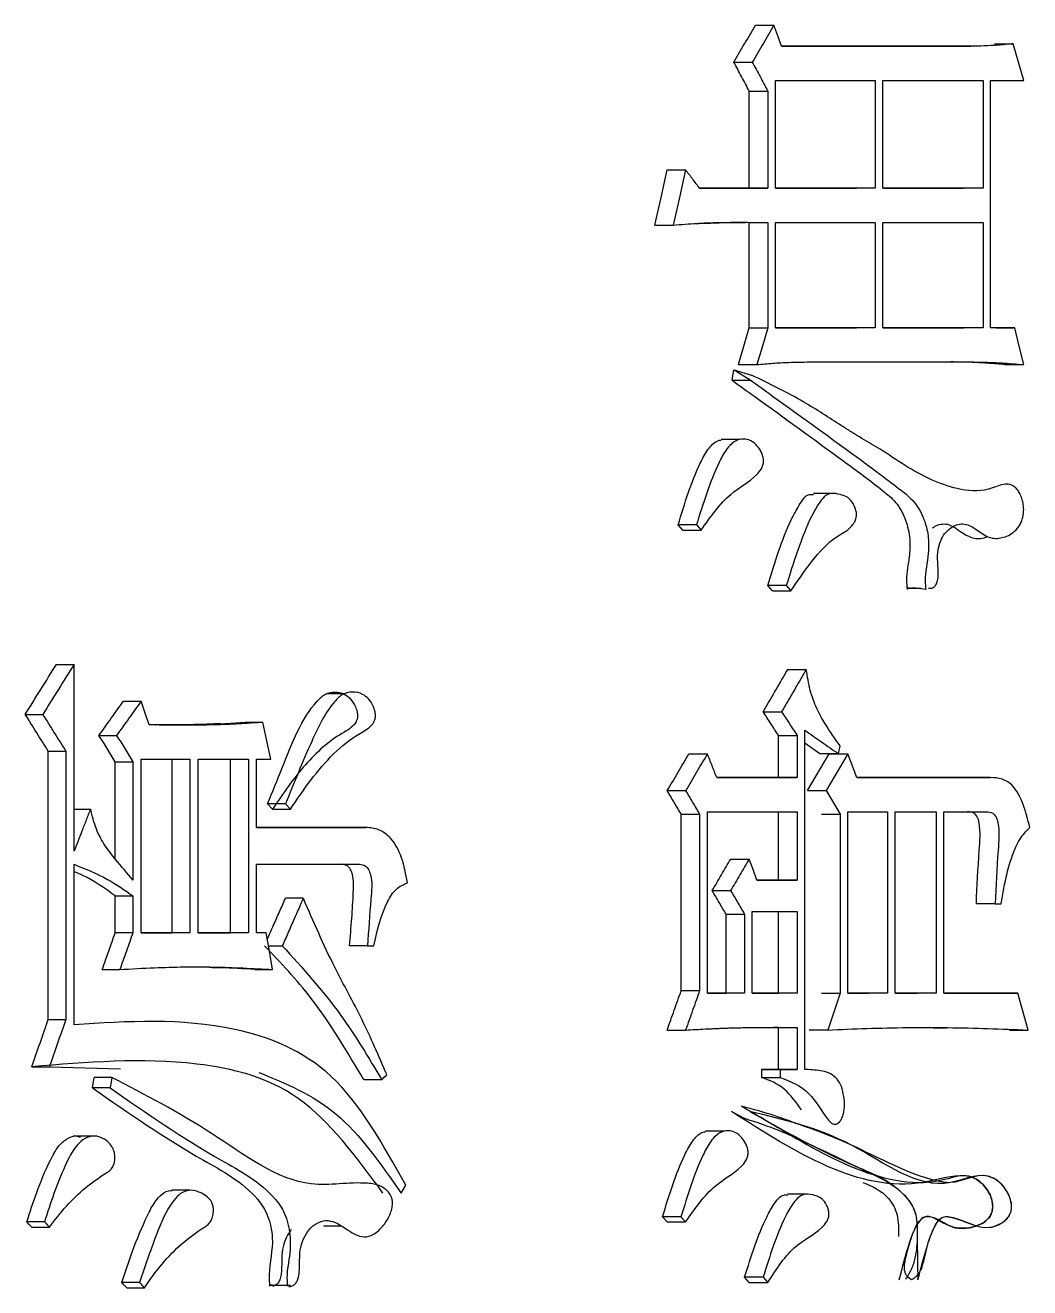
# Model space of a CAD drawing. Header units: millimetres. Extents: x 5659 to 7608, y 3628 to 5007.
# Drawn here: x 6535.06 to 6539.19, y 3833.32 to 3838.51 of the extents above; entities that cross this region are included whole.
import ezdxf

# ---------------------------------------------------------------- set-up
doc = ezdxf.new("R2010")
doc.units = ezdxf.units.MM

msp = doc.modelspace()

# ---------------------------------------------------------------- linework, layer by layer
at = {"color": 7, "linetype": 'Continuous', "lineweight": 25}
for p, q in [((6538.0638, 3838.5106), (6538.1399, 3838.5106)), ((6538.9508, 3838.4241), (6538.1716, 3838.4241)), ((6538.1716, 3838.4241), (6538.8736, 3838.4241)), ((6538.8737, 3838.4241), (6538.9508, 3838.4241)), ((6539.0474, 3838.4349), (6539.1247, 3838.4349)), ((6537.9749, 3838.3592), (6538.051, 3838.3592)), ((6538.1463, 3837.84), (6538.1463, 3838.2835)), ((6538.1463, 3838.2835), (6538.5568, 3838.2835)), ((6538.5568, 3838.2835), (6538.5568, 3837.84)), ((6538.5882, 3837.84), (6538.5882, 3838.2835)), ((6538.5882, 3838.2835), (6539.0005, 3838.2835)), ((6539.0005, 3838.2835), (6539.0005, 3837.84)), ((6539.0316, 3838.2835), (6539.168, 3838.2835)), ((6539.0316, 3837.2667), (6539.0316, 3838.2835)), ((6538.0384, 3838.2402), (6538.1145, 3838.2402)), ((6538.0384, 3837.84), (6538.0384, 3838.2402)), ((6538.1145, 3838.2402), (6538.1145, 3837.84)), ((6537.7009, 3837.9157), (6537.7766, 3837.9157)), ((6538.1145, 3837.84), (6537.8342, 3837.84)), ((6537.8342, 3837.84), (6538.0384, 3837.84)), ((6538.0384, 3837.84), (6538.1145, 3837.84)), ((6538.5568, 3837.84), (6538.1463, 3837.84)), ((6538.1463, 3837.84), (6538.4801, 3837.84)), ((6538.5568, 3837.84), (6538.4801, 3837.84)), ((6539.0005, 3837.84), (6538.5882, 3837.84)), ((6538.5882, 3837.84), (6538.9233, 3837.84)), ((6539.0005, 3837.84), (6538.9234, 3837.84)), ((6537.6497, 3837.6885), (6537.7253, 3837.6885)), ((6538.0384, 3837.6993), (6538.1145, 3837.6993)), ((6538.0384, 3837.2667), (6538.0384, 3837.6993)), ((6538.1145, 3837.6993), (6538.1145, 3837.2667)), ((6538.1463, 3837.6993), (6538.5568, 3837.6994)), ((6538.1463, 3837.2667), (6538.1463, 3837.6993)), ((6538.5568, 3837.6994), (6538.5568, 3837.2667)), ((6538.5882, 3837.2667), (6538.5882, 3837.6994)), ((6538.5882, 3837.6994), (6539.0005, 3837.6994)), ((6539.0005, 3837.6994), (6539.0005, 3837.2667)), ((6538.0384, 3837.2667), (6538.1145, 3837.2667)), ((6538.5568, 3837.2667), (6538.1463, 3837.2667)), ((6538.1463, 3837.2667), (6538.4801, 3837.2667)), ((6538.5568, 3837.2667), (6538.4801, 3837.2667)), ((6539.0005, 3837.2667), (6538.5882, 3837.2667)), ((6538.5882, 3837.2667), (6538.9233, 3837.2667)), ((6539.0005, 3837.2667), (6538.9234, 3837.2667)), ((6539.1309, 3837.2667), (6539.0316, 3837.2667)), ((6539.0536, 3837.2667), (6539.1309, 3837.2667)), ((6537.994, 3837.1152), (6538.07, 3837.1152)), ((6538.2856, 3837.126), (6538.9446, 3837.126)), ((6538.8675, 3837.126), (6538.9446, 3837.126)), ((6539.0907, 3837.1152), (6539.168, 3837.1152)), ((6537.9686, 3837.0503), (6537.9749, 3837.0936)), ((6537.9749, 3837.0936), (6538.0478, 3837.0719)), ((6537.9981, 3836.8069), (6537.9222, 3836.8069)), ((6538.3798, 3836.5851), (6538.3028, 3836.5851)), ((6537.7648, 3836.4337), (6537.7456, 3836.4554)), ((6537.7648, 3836.4337), (6537.8405, 3836.4337)), ((6537.8214, 3836.4554), (6537.8405, 3836.4337)), ((6538.1334, 3836.1849), (6538.1145, 3836.2065)), ((6538.1334, 3836.1849), (6538.2097, 3836.1849)), ((6538.1907, 3836.2065), (6538.2097, 3836.1849)), ((6535.1871, 3835.882), (6535.2595, 3835.882)), ((6535.2595, 3835.114), (6535.2595, 3835.882)), ((6538.1967, 3835.8605), (6538.273, 3835.8605)), ((6536.3733, 3835.7616), (6536.2987, 3835.7616)), ((6535.4629, 3835.7306), (6535.5357, 3835.7306)), ((6535.0588, 3835.6765), (6535.131, 3835.6765)), ((6538.0955, 3835.6873), (6538.1716, 3835.6873)), ((6535.9635, 3835.644), (6536.0369, 3835.644)), ((6538.2667, 3834.2162), (6538.2667, 3835.6116)), ((6535.3622, 3835.5899), (6535.4348, 3835.5899)), ((6538.1587, 3835.59), (6538.235, 3835.59)), ((6538.1587, 3835.4169), (6538.1587, 3835.59)), ((6538.235, 3835.59), (6538.235, 3835.4169)), ((6538.3292, 3835.5143), (6538.2667, 3835.5581)), ((6538.4057, 3835.5143), (6538.412, 3835.5467)), ((6535.1534, 3835.525), (6535.2257, 3835.525)), ((6535.1534, 3834.4217), (6535.1534, 3835.525)), ((6535.2257, 3835.525), (6535.2257, 3834.4217)), ((6535.5357, 3834.7787), (6535.5357, 3835.4926)), ((6535.5357, 3835.4926), (6535.7368, 3835.4926)), ((6535.6638, 3834.7787), (6535.6638, 3835.4926)), ((6535.7368, 3835.4926), (6535.7368, 3834.7787)), ((6535.7702, 3834.7787), (6535.7702, 3835.4926)), ((6535.7702, 3835.4926), (6535.977, 3835.4926)), ((6535.9037, 3834.7787), (6535.9037, 3835.4926)), ((6535.977, 3835.4926), (6535.977, 3834.7787)), ((6536.0103, 3835.4926), (6536.0701, 3835.4926)), ((6536.0103, 3835.2113), (6536.0103, 3835.4926)), ((6537.7903, 3835.5142), (6537.8661, 3835.5142)), ((6538.2787, 3835.3628), (6538.3669, 3835.5143)), ((6538.4057, 3835.5143), (6538.3292, 3835.5143)), ((6538.4435, 3835.5143), (6538.3552, 3835.3628)), ((6538.367, 3835.5143), (6538.4435, 3835.5143)), ((6538.4813, 3835.4169), (6538.4435, 3835.5143)), ((6535.4294, 3835.4818), (6535.5021, 3835.4818)), ((6535.4294, 3835.0818), (6535.4294, 3835.4818)), ((6535.5021, 3835.4818), (6535.5021, 3834.995)), ((6538.235, 3835.4169), (6537.9044, 3835.4169)), ((6537.9044, 3835.4169), (6538.1587, 3835.4169)), ((6538.1587, 3835.4169), (6538.235, 3835.4169)), ((6539.0316, 3835.4169), (6538.4813, 3835.4169)), ((6538.4813, 3835.4169), (6538.9543, 3835.4169)), ((6538.9544, 3835.4169), (6539.0316, 3835.4169)), ((6537.7009, 3835.3628), (6537.7766, 3835.3628)), ((6538.2787, 3835.3628), (6538.3552, 3835.3628)), ((6538.3552, 3835.3628), (6538.412, 3835.2655)), ((6535.2595, 3835.2871), (6535.327, 3835.2871)), ((6536.1299, 3835.3087), (6536.0564, 3835.3087)), ((6536.0762, 3835.2871), (6536.0564, 3835.3087)), ((6536.1299, 3835.3087), (6536.1498, 3835.2871)), ((6537.7584, 3835.2654), (6537.8341, 3835.2654)), ((6537.7584, 3834.5407), (6537.7584, 3835.2654)), ((6537.8341, 3835.2654), (6537.8341, 3834.5407)), ((6537.8661, 3835.2763), (6538.235, 3835.2763)), ((6537.8661, 3834.5299), (6537.8661, 3835.2763)), ((6538.1587, 3834.995), (6538.1587, 3835.2763)), ((6538.235, 3835.2763), (6538.235, 3834.995)), ((6538.3355, 3835.2655), (6538.412, 3835.2655)), ((6538.412, 3835.2655), (6538.412, 3834.5299)), ((6538.4435, 3834.5299), (6538.4435, 3835.2763)), ((6538.4435, 3835.2763), (6538.607, 3835.2763)), ((6538.607, 3835.2763), (6538.607, 3834.5299)), ((6538.6384, 3834.5299), (6538.6384, 3835.2763)), ((6538.6384, 3835.2763), (6538.8074, 3835.2763)), ((6538.8074, 3835.2763), (6538.8074, 3834.5299)), ((6538.8386, 3835.2763), (6539.013, 3835.2763)), ((6538.8386, 3834.5299), (6538.8386, 3835.2763)), ((6538.936, 3835.2763), (6539.0133, 3835.2763)), ((6536.4605, 3835.2114), (6536.0103, 3835.2113)), ((6536.0103, 3835.2113), (6536.3866, 3835.2114)), ((6536.3866, 3835.2114), (6536.4605, 3835.2114)), ((6537.9622, 3835.0816), (6538.0382, 3835.0816)), ((6535.2595, 3834.4001), (6535.2595, 3835.0598)), ((6536.0103, 3835.0599), (6536.4342, 3835.0599)), ((6536.0103, 3834.7787), (6536.0103, 3835.0599)), ((6536.3605, 3835.0599), (6536.4344, 3835.0599)), ((6538.235, 3834.995), (6538.07, 3834.995)), ((6538.07, 3834.995), (6538.1587, 3834.995)), ((6538.1587, 3834.995), (6538.235, 3834.995)), ((6535.4294, 3834.9301), (6535.5021, 3834.9301)), ((6535.4294, 3834.7787), (6535.4294, 3834.9301)), ((6535.5021, 3834.9301), (6535.5021, 3834.7787)), ((6537.8859, 3834.9517), (6537.9618, 3834.9517)), ((6536.2032, 3834.9201), (6536.1296, 3834.9201)), ((6539.0502, 3834.8977), (6538.9731, 3834.8977)), ((6539.0502, 3834.8977), (6539.0751, 3834.8977)), ((6537.9432, 3834.8544), (6538.0191, 3834.8544)), ((6537.9432, 3834.5299), (6537.9432, 3834.8544)), ((6538.0191, 3834.8544), (6538.0191, 3834.5299)), ((6538.051, 3834.5299), (6538.051, 3834.8652)), ((6538.051, 3834.8652), (6538.235, 3834.8652)), ((6538.1587, 3834.5299), (6538.1587, 3834.8652)), ((6538.235, 3834.8652), (6538.235, 3834.5299)), ((6535.5021, 3834.7787), (6535.4294, 3834.7787)), ((6535.7368, 3834.7787), (6535.5357, 3834.7787)), ((6535.5357, 3834.7787), (6535.6638, 3834.7787)), ((6535.7368, 3834.7787), (6535.6638, 3834.7787)), ((6535.977, 3834.7787), (6535.7702, 3834.7787)), ((6535.7702, 3834.7787), (6535.9037, 3834.7787)), ((6535.977, 3834.7787), (6535.9037, 3834.7787)), ((6536.0502, 3834.7787), (6536.0103, 3834.7787)), ((6536.0502, 3834.7787), (6536.0103, 3834.7787)), ((6536.0597, 3834.7247), (6536.1167, 3834.7247)), ((6536.4671, 3834.7246), (6536.3932, 3834.7246)), ((6536.4671, 3834.7246), (6536.4935, 3834.7246)), ((6535.3756, 3834.6272), (6535.4483, 3834.6272)), ((6536.0033, 3834.6272), (6536.0768, 3834.6272)), ((6537.7584, 3834.5407), (6537.8341, 3834.5407)), ((6538.0191, 3834.5299), (6537.8661, 3834.5299)), ((6537.8661, 3834.5299), (6537.9432, 3834.5299)), ((6538.0191, 3834.5299), (6537.9432, 3834.5299)), ((6538.235, 3834.5299), (6538.051, 3834.5299)), ((6538.051, 3834.5299), (6538.1587, 3834.5299)), ((6538.235, 3834.5299), (6538.1587, 3834.5299)), ((6538.3355, 3834.5299), (6538.412, 3834.5299)), ((6538.412, 3834.5299), (6538.3615, 3834.3784)), ((6538.607, 3834.5299), (6538.4435, 3834.5299)), ((6538.4435, 3834.5299), (6538.5302, 3834.5299)), ((6538.607, 3834.5299), (6538.5303, 3834.5299)), ((6538.8074, 3834.5299), (6538.6384, 3834.5299)), ((6538.6384, 3834.5299), (6538.7304, 3834.5299)), ((6538.8074, 3834.5299), (6538.7304, 3834.5299)), ((6539.1433, 3834.5299), (6538.8386, 3834.5299)), ((6538.8386, 3834.5299), (6539.0658, 3834.5299)), ((6539.066, 3834.5299), (6539.1433, 3834.5299)), ((6539.1866, 3834.3784), (6539.1433, 3834.5299)), ((6535.1534, 3834.4217), (6535.2257, 3834.4217)), ((6537.7009, 3834.3784), (6537.7766, 3834.3784)), ((6538.1587, 3834.3893), (6538.1378, 3834.3892)), ((6538.1587, 3834.2162), (6538.1587, 3834.3893)), ((6538.235, 3834.3893), (6538.235, 3834.2162)), ((6538.3615, 3834.3784), (6538.285, 3834.3784)), ((6538.795, 3834.3875), (6538.8505, 3834.3879)), ((6539.1093, 3834.3784), (6539.1866, 3834.3784)), ((6535.0858, 3834.227), (6535.1581, 3834.227)), ((6535.1581, 3834.227), (6535.4514, 3834.219)), ((6538.1653, 3834.2162), (6538.0891, 3834.2162)), ((6538.0891, 3834.2162), (6538.1587, 3834.2162)), ((6538.0891, 3834.2162), (6538.0891, 3834.1837)), ((6538.1587, 3834.2162), (6538.235, 3834.2162)), ((6538.1653, 3834.2162), (6538.1653, 3834.1837)), ((6538.235, 3834.2162), (6538.1653, 3834.2162)), ((6535.3353, 3834.1404), (6535.342, 3834.1837)), ((6535.4146, 3834.1837), (6535.342, 3834.1837)), ((6535.4146, 3834.1837), (6535.4079, 3834.1404)), ((6536.5264, 3834.1729), (6536.4524, 3834.1729)), ((6538.0891, 3834.1837), (6538.1653, 3834.1837)), ((6535.4079, 3834.1404), (6535.3353, 3834.1404)), ((6537.9654, 3834.0431), (6538.0203, 3834.0146)), ((6538.3916, 3833.9909), (6538.3921, 3833.9909)), ((6535.3294, 3833.9411), (6535.256, 3833.9411)), ((6537.9344, 3833.9619), (6537.8585, 3833.9619)), ((6536.6053, 3833.7077), (6536.625, 3833.7402)), ((6535.7368, 3833.7192), (6535.6629, 3833.7192)), ((6538.2721, 3833.703), (6538.1958, 3833.703)), ((6535.1378, 3833.5888), (6535.0655, 3833.5888)), ((6536.2868, 3833.5726), (6536.3587, 3833.5724)), ((6537.7009, 3833.5888), (6537.6817, 3833.6104)), ((6537.7009, 3833.5888), (6537.7766, 3833.5888)), ((6537.7574, 3833.6104), (6537.7766, 3833.5888)), ((6535.0858, 3833.5672), (6535.1581, 3833.5672)), ((6535.5289, 3833.34), (6535.4562, 3833.34)), ((6535.4763, 3833.3184), (6535.549, 3833.3184)), ((6536.0767, 3833.3291), (6536.1502, 3833.3291)), ((6538.0384, 3833.34), (6538.0193, 3833.3616))]:
    msp.add_line(p, q, dxfattribs=at)
at = {"color": 7, "linetype": 'Continuous', "lineweight": 25, "flags": 128}
for points in [[(6538.1716, 3838.4241), (6538.1558, 3838.4674), (6538.1399, 3838.5106)], [(6539.168, 3838.2835), (6539.1464, 3838.3592), (6539.1247, 3838.4349)], [(6537.6497, 3837.6885), (6537.6753, 3837.8021), (6537.7009, 3837.9157)], [(6537.7766, 3837.9157), (6537.751, 3837.8021), (6537.7253, 3837.6885)], [(6537.994, 3837.1152), (6538.0162, 3837.1909), (6538.0384, 3837.2667)], [(6538.1145, 3837.2667), (6538.0923, 3837.1909), (6538.07, 3837.1152)], [(6539.168, 3837.1152), (6539.1495, 3837.1909), (6539.1309, 3837.2667)], [(6537.9686, 3837.0503), (6538.0028, 3837.0503), (6538.0237, 3837.0503), (6538.0446, 3837.0503)], [(6537.8214, 3836.4554), (6537.7933, 3836.4554), (6537.7695, 3836.4554), (6537.7456, 3836.4554)], [(6538.1907, 3836.2065), (6538.1629, 3836.2065), (6538.1387, 3836.2065), (6538.1145, 3836.2065)], [(6535.5692, 3835.6332), (6535.5525, 3835.6819), (6535.5357, 3835.7306)], [(6536.0701, 3835.4926), (6536.0535, 3835.5683), (6536.0369, 3835.644)], [(6536.0762, 3835.2871), (6536.1031, 3835.2871), (6536.1264, 3835.2871), (6536.1498, 3835.2871)], [(6538.07, 3834.995), (6538.0541, 3835.0383), (6538.0382, 3835.0816)], [(6536.0768, 3834.6272), (6536.0635, 3834.7029), (6536.0502, 3834.7787)], [(6536.5264, 3834.1729), (6536.5364, 3834.1838), (6536.5463, 3834.1947)], [(6535.0858, 3833.5671), (6535.0806, 3833.5726), (6535.0755, 3833.5781), (6535.0655, 3833.5888)], [(6535.1378, 3833.5888), (6535.1429, 3833.5833), (6535.1505, 3833.5752), (6535.1581, 3833.5671)], [(6537.7574, 3833.6104), (6537.7293, 3833.6104), (6537.7055, 3833.6104), (6537.6817, 3833.6104)], [(6535.4763, 3833.3184), (6535.4712, 3833.3239), (6535.4661, 3833.3294), (6535.4562, 3833.34)], [(6535.5289, 3833.34), (6535.534, 3833.3345), (6535.5416, 3833.3264), (6535.5491, 3833.3184)], [(6538.0954, 3833.3616), (6538.0672, 3833.3616), (6538.0433, 3833.3616), (6538.0193, 3833.3616)], [(6538.0384, 3833.34), (6538.0666, 3833.34), (6538.0906, 3833.34), (6538.1145, 3833.34)], [(6538.0954, 3833.3616), (6538.105, 3833.3508), (6538.1145, 3833.34)]]:
    msp.add_lwpolyline(points, dxfattribs=at)
at = {"color": 7, "linetype": 'Continuous', "lineweight": 25}
for points, knots in [([(6537.9749, 3838.3592), (6537.9898, 3838.3844), (6538.0194, 3838.4349), (6538.049, 3838.4854), (6538.0638, 3838.5106)], [0, 0, 0, 0, 0.4999986, 1, 1, 1, 1]), ([(6538.1399, 3838.5106), (6538.1251, 3838.4854), (6538.0955, 3838.4349), (6538.0658, 3838.3844), (6538.051, 3838.3592)], [0, 0, 0, 0, 0.499999, 1, 1, 1, 1]), ([(6539.1247, 3838.4349), (6539.1034, 3838.4326), (6539.0638, 3838.4283), (6539.0058, 3838.4253), (6538.9691, 3838.4245), (6538.9508, 3838.4241)], [0, 0, 0, 0, 0.368696, 0.68428, 1, 1, 1, 1]), ([(6538.0384, 3838.2402), (6538.0278, 3838.26), (6538.0067, 3838.2997), (6537.9855, 3838.3394), (6537.9749, 3838.3592)], [0, 0, 0, 0, 0.5, 1, 1, 1, 1]), ([(6538.051, 3838.3592), (6538.0616, 3838.3394), (6538.0828, 3838.2997), (6538.1039, 3838.26), (6538.1145, 3838.2402)], [0, 0, 0, 0, 0.5, 1, 1, 1, 1]), ([(6537.8342, 3837.84), (6537.8246, 3837.8526), (6537.8054, 3837.8778), (6537.7862, 3837.9031), (6537.7766, 3837.9157)], [0, 0, 0, 0, 0.5000004, 1, 1, 1, 1]), ([(6537.7253, 3837.6885), (6537.7579, 3837.6913), (6537.7945, 3837.6944), (6537.8331, 3837.6965), (6537.8433, 3837.697), (6537.8534, 3837.6974), (6537.8656, 3837.6979), (6537.8778, 3837.6984), (6537.89, 3837.6988), (6537.9022, 3837.6991), (6537.9143, 3837.6994), (6537.9265, 3837.6996), (6537.9387, 3837.6998), (6537.9508, 3837.7), (6537.963, 3837.7001), (6537.9752, 3837.7002), (6537.9873, 3837.7002), (6537.9995, 3837.7002), (6538.0116, 3837.7002), (6538.0238, 3837.7002), (6538.0339, 3837.7001), (6538.042, 3837.7), (6538.048, 3837.7), (6538.0541, 3837.7), (6538.0602, 3837.6999), (6538.0662, 3837.6998), (6538.0723, 3837.6998), (6538.0784, 3837.6997), (6538.0844, 3837.6997), (6538.0905, 3837.6996), (6538.0966, 3837.6995), (6538.1046, 3837.6995), (6538.1106, 3837.6994), (6538.1145, 3837.6993)], [0, 0, 0, 0, 0.250151, 0.281419, 0.297053, 0.328322, 0.35959, 0.390858, 0.422126, 0.453395, 0.484663, 0.515931, 0.5472, 0.578468, 0.609736, 0.641004, 0.672273, 0.703541, 0.734809, 0.766077, 0.797346, 0.81298, 0.828614, 0.844248, 0.859882, 0.875516, 0.891151, 0.906785, 0.922419, 0.938053, 0.953687, 0.969321, 1, 1, 1, 1]), ([(6537.8113, 3837.6952), (6537.8123, 3837.6952), (6537.822, 3837.6948), (6537.9161, 3837.6992), (6537.979, 3837.6994), (6538.0136, 3837.6995), (6538.0237, 3837.6994), (6538.0235, 3837.6995), (6538.0234, 3837.6995)], [0, 0, 0, 0, 0.055768, 0.55582, 0.7982, 0.940395, 0.975861, 1, 1, 1, 1]), ([(6538.07, 3837.1152), (6538.0919, 3837.1171), (6538.1356, 3837.121), (6538.2075, 3837.1248), (6538.2575, 3837.1256), (6538.2856, 3837.126)], [0, 0, 0, 0, 0.303893, 0.607799, 1, 1, 1, 1]), ([(6539.0906, 3837.1152), (6539.0685, 3837.1169), (6539.0243, 3837.1203), (6538.9499, 3837.1248), (6538.8975, 3837.1256), (6538.8674, 3837.126)], [0, 0, 0, 0, 0.29793, 0.595868, 1, 1, 1, 1]), ([(6538.9446, 3837.126), (6538.9668, 3837.1257), (6539.0112, 3837.1251), (6539.0858, 3837.1216), (6539.138, 3837.1176), (6539.168, 3837.1152)], [0, 0, 0, 0, 0.297543, 0.595099, 1, 1, 1, 1]), ([(6537.9686, 3837.0503), (6537.9993, 3837.0282), (6538.1532, 3836.9176), (6538.3605, 3836.7671), (6538.5536, 3836.625), (6538.6431, 3836.5525), (6538.6836, 3836.4823), (6538.7016, 3836.4005), (6538.6984, 3836.3159), (6538.6825, 3836.249), (6538.6867, 3836.2038), (6538.6879, 3836.1903)], [0, 0, 0, 0, 0.101474, 0.507349, 0.687605, 0.74902, 0.811274, 0.865807, 0.912165, 0.973682, 1, 1, 1, 1]), ([(6538.0505, 3837.046), (6538.0358, 3837.0552), (6538.0139, 3837.0689), (6537.9899, 3837.084), (6537.9793, 3837.0907), (6537.9761, 3837.0928), (6537.9749, 3837.0936)], [0, 0, 0, 0, 0.582257, 0.869629, 0.954439, 1, 1, 1, 1]), ([(6538.042, 3837.0521), (6538.0728, 3837.03), (6538.2267, 3836.9196), (6538.4346, 3836.7698), (6538.6279, 3836.6262), (6538.7182, 3836.5545), (6538.7576, 3836.4881), (6538.7767, 3836.4121), (6538.7781, 3836.3238), (6538.7584, 3836.2519), (6538.7637, 3836.2017), (6538.7649, 3836.1902)], [0, 0, 0, 0, 0.101091, 0.505417, 0.686144, 0.747623, 0.809949, 0.856214, 0.902538, 0.977672, 1, 1, 1, 1]), ([(6538.7762, 3836.1958), (6538.7805, 3836.1952), (6538.7894, 3836.194), (6538.7998, 3836.2007), (6538.8068, 3836.2088), (6538.8123, 3836.2199), (6538.817, 3836.2439), (6538.8156, 3836.2744), (6538.8141, 3836.302), (6538.8129, 3836.3298), (6538.8161, 3836.3626), (6538.8287, 3836.3992), (6538.848, 3836.4282), (6538.8717, 3836.4476), (6538.8977, 3836.4587), (6538.9333, 3836.4618), (6538.9755, 3836.4371), (6539.0236, 3836.3988), (6539.0791, 3836.3993), (6539.1237, 3836.4201), (6539.1503, 3836.4503), (6539.161, 3836.4739), (6539.1659, 3836.4931), (6539.1681, 3836.5137), (6539.1673, 3836.535), (6539.1631, 3836.5561), (6539.1563, 3836.5757), (6539.1475, 3836.5932), (6539.1369, 3836.6069), (6539.1247, 3836.6167), (6539.0981, 3836.6282), (6539.063, 3836.6169), (6538.9927, 3836.5899), (6538.8615, 3836.6023), (6538.7134, 3836.6745), (6538.587, 3836.7622), (6538.52, 3836.8008), (6538.4862, 3836.8211), (6538.4762, 3836.8271), (6538.4729, 3836.8291), (6538.4704, 3836.8306), (6538.4656, 3836.8337), (6538.4477, 3836.8449), (6538.3796, 3836.8875), (6538.246, 3836.9762), (6538.1202, 3837.037), (6538.0478, 3837.0719)], [0, 0, 0, 0, 0.00737, 0.015009, 0.018555, 0.022128, 0.030111, 0.045178, 0.055064, 0.060343, 0.075509, 0.090437, 0.104896, 0.120548, 0.135595, 0.150698, 0.180779, 0.211233, 0.242231, 0.273349, 0.290015, 0.297441, 0.304692, 0.312416, 0.319982, 0.327794, 0.336224, 0.34425, 0.351944, 0.359644, 0.367692, 0.398957, 0.418859, 0.492604, 0.619034, 0.682459, 0.727701, 0.740175, 0.743874, 0.745883, 0.74615, 0.748384, 0.7547, 0.77878, 0.872725, 1, 1, 1, 1]), ([(6537.7456, 3836.4554), (6537.7726, 3836.5438), (6537.8064, 3836.6549), (6537.8663, 3836.7666), (6537.8979, 3836.8011), (6537.9185, 3836.8045), (6537.9236, 3836.8053)], [0, 0, 0, 0, 0.631825, 0.793272, 0.948374, 1, 1, 1, 1]), ([(6537.8405, 3836.4337), (6537.8788, 3836.4888), (6537.9466, 3836.5863), (6538.0435, 3836.6328), (6538.086, 3836.6806), (6538.0951, 3836.701), (6538.0983, 3836.719), (6538.0952, 3836.7382), (6538.0863, 3836.7596), (6538.0701, 3836.7839), (6538.0452, 3836.8048), (6538.0145, 3836.8109), (6537.9786, 3836.8034), (6537.9421, 3836.7675), (6537.8823, 3836.6539), (6537.8484, 3836.5434), (6537.8214, 3836.4554)], [0, 0, 0, 0, 0.207529, 0.367373, 0.400836, 0.41667, 0.431354, 0.448141, 0.466694, 0.497248, 0.538464, 0.578549, 0.619959, 0.682144, 0.746848, 1, 1, 1, 1]), ([(6538.1145, 3836.2065), (6538.1433, 3836.3013), (6538.1795, 3836.42), (6538.2422, 3836.5358), (6538.2733, 3836.5836), (6538.2961, 3836.5814), (6538.3022, 3836.5808)], [0, 0, 0, 0, 0.628291, 0.787843, 0.943892, 1, 1, 1, 1]), ([(6538.2097, 3836.1849), (6538.2374, 3836.2253), (6538.2956, 3836.3101), (6538.3787, 3836.4019), (6538.4455, 3836.4324), (6538.4694, 3836.4625), (6538.4771, 3836.4784), (6538.4801, 3836.4927), (6538.4795, 3836.5083), (6538.4741, 3836.5284), (6538.4621, 3836.5505), (6538.4411, 3836.5727), (6538.4111, 3836.5811), (6538.3808, 3836.5882), (6538.3507, 3836.5775), (6538.3091, 3836.5266), (6538.2524, 3836.4019), (6538.2141, 3836.2806), (6538.1907, 3836.2065)], [0, 0, 0, 0, 0.145124, 0.304252, 0.383323, 0.40611, 0.420719, 0.431527, 0.442364, 0.458238, 0.484495, 0.512276, 0.553409, 0.599258, 0.628708, 0.668116, 0.797317, 1, 1, 1, 1]), ([(6538.7925, 3836.4431), (6538.7968, 3836.4463), (6538.8097, 3836.4556), (6538.833, 3836.4608), (6538.8702, 3836.4575), (6538.9113, 3836.4232), (6538.9635, 3836.3958), (6539.0016, 3836.3993), (6539.0187, 3836.4089), (6539.0188, 3836.4089)], [0, 0, 0, 0, 0.0611875, 0.1807988, 0.2971969, 0.5319522, 0.7661169, 0.9995646, 1, 1, 1, 1]), ([(6538.6992, 3836.1957), (6538.6967, 3836.1957), (6538.6929, 3836.1957), (6538.689, 3836.1957), (6538.6878, 3836.1957), (6538.6877, 3836.1957), (6538.6877, 3836.1957), (6538.6908, 3836.1957), (6538.7082, 3836.1957), (6538.7248, 3836.1957), (6538.7395, 3836.1957), (6538.7461, 3836.1957)], [0, 0, 0, 0, 0.13378, 0.2044, 0.212318, 0.214881, 0.216602, 0.217222, 0.490673, 0.769444, 1, 1, 1, 1]), ([(6538.7649, 3836.1902), (6538.7517, 3836.1922), (6538.7287, 3836.1958), (6538.7037, 3836.196), (6538.6913, 3836.194), (6538.6884, 3836.1922), (6538.6879, 3836.1912), (6538.6879, 3836.1907), (6538.6879, 3836.1904), (6538.6879, 3836.1903)], [0, 0, 0, 0, 0.493604, 0.861876, 0.955662, 0.982084, 0.991539, 0.995796, 1, 1, 1, 1]), ([(6535.0588, 3835.6765), (6535.0802, 3835.7107), (6535.123, 3835.7792), (6535.1657, 3835.8478), (6535.1871, 3835.882)], [0, 0, 0, 0, 0.499999, 1, 1, 1, 1]), ([(6535.2595, 3835.882), (6535.2381, 3835.8478), (6535.1953, 3835.7792), (6535.1525, 3835.7107), (6535.131, 3835.6765)], [0, 0, 0, 0, 0.5, 1, 1, 1, 1]), ([(6538.0955, 3835.6873), (6538.1101, 3835.7123), (6538.1343, 3835.7536), (6538.168, 3835.8113), (6538.1871, 3835.8441), (6538.1967, 3835.8604)], [0, 0, 0, 0, 0.432843, 0.716421, 1, 1, 1, 1]), ([(6538.273, 3835.8604), (6538.2584, 3835.8355), (6538.2342, 3835.7941), (6538.2004, 3835.7364), (6538.1812, 3835.7037), (6538.1716, 3835.6873)], [0, 0, 0, 0, 0.43259, 0.716295, 1, 1, 1, 1]), ([(6538.412, 3835.5467), (6538.3914, 3835.5758), (6538.3574, 3835.624), (6538.3148, 3835.6998), (6538.2869, 3835.7756), (6538.2777, 3835.832), (6538.273, 3835.8604)], [0, 0, 0, 0, 0.333781, 0.552151, 0.77417, 1, 1, 1, 1]), ([(6536.0564, 3835.3087), (6536.0763, 3835.3578), (6536.1365, 3835.5055), (6536.2035, 3835.68), (6536.2936, 3835.7636), (6536.3333, 3835.771), (6536.3691, 3835.7634), (6536.3988, 3835.7416), (6536.4161, 3835.7139), (6536.4245, 3835.6886), (6536.4265, 3835.6711), (6536.4249, 3835.6566), (6536.4192, 3835.6426), (6536.3995, 3835.6182), (6536.323, 3835.5791), (6536.2049, 3835.4744), (6536.1199, 3835.3507), (6536.0762, 3835.2871)], [0, 0, 0, 0, 0.117084, 0.352421, 0.392033, 0.4319, 0.470231, 0.500102, 0.530093, 0.545391, 0.556909, 0.565721, 0.574545, 0.589616, 0.642212, 0.816089, 1, 1, 1, 1]), ([(6536.1498, 3835.2871), (6536.1775, 3835.3274), (6536.2614, 3835.4492), (6536.3741, 3835.5688), (6536.4715, 3835.6165), (6536.4919, 3835.6408), (6536.4983, 3835.6539), (6536.5006, 3835.6696), (6536.4985, 3835.6894), (6536.4896, 3835.715), (6536.4723, 3835.7416), (6536.4434, 3835.7634), (6536.4065, 3835.7714), (6536.3656, 3835.7626), (6536.3012, 3835.7011), (6536.2248, 3835.5421), (6536.1649, 3835.3947), (6536.1299, 3835.3087)], [0, 0, 0, 0, 0.117023, 0.353532, 0.409689, 0.421913, 0.431957, 0.442101, 0.453679, 0.472075, 0.49977, 0.527462, 0.568321, 0.610802, 0.649012, 0.795156, 1, 1, 1, 1]), ([(6535.3622, 3835.5899), (6535.379, 3835.6134), (6535.4126, 3835.6603), (6535.4461, 3835.7071), (6535.4629, 3835.7306)], [0, 0, 0, 0, 0.499999, 1, 1, 1, 1]), ([(6535.5357, 3835.7306), (6535.5189, 3835.7071), (6535.4853, 3835.6603), (6535.4516, 3835.6134), (6535.4348, 3835.5899)], [0, 0, 0, 0, 0.499999, 1, 1, 1, 1]), ([(6535.1534, 3835.525), (6535.1376, 3835.5503), (6535.1061, 3835.6008), (6535.0746, 3835.6512), (6535.0588, 3835.6765)], [0, 0, 0, 0, 0.5, 1, 1, 1, 1]), ([(6535.131, 3835.6765), (6535.1468, 3835.6512), (6535.1784, 3835.6008), (6535.21, 3835.5503), (6535.2257, 3835.525)], [0, 0, 0, 0, 0.499999, 1, 1, 1, 1]), ([(6538.1587, 3835.59), (6538.1482, 3835.6062), (6538.1271, 3835.6387), (6538.106, 3835.6711), (6538.0955, 3835.6873)], [0, 0, 0, 0, 0.5, 1, 1, 1, 1]), ([(6538.1716, 3835.6873), (6538.1822, 3835.6711), (6538.2033, 3835.6387), (6538.2245, 3835.6062), (6538.235, 3835.59)], [0, 0, 0, 0, 0.499999, 1, 1, 1, 1]), ([(6536.0369, 3835.644), (6536.0156, 3835.6425), (6535.9836, 3835.6401), (6535.9409, 3835.6374), (6535.9088, 3835.6358), (6535.8848, 3835.6348), (6535.866, 3835.6342), (6535.8526, 3835.6338), (6535.8366, 3835.6334), (6535.8205, 3835.633), (6535.8071, 3835.6328), (6535.7937, 3835.6326), (6535.7803, 3835.6324), (6535.7642, 3835.6322), (6535.7481, 3835.6322), (6535.732, 3835.6321), (6535.7186, 3835.6321), (6535.7052, 3835.6321), (6535.6918, 3835.6322), (6535.6756, 3835.6322), (6535.6622, 3835.6323), (6535.6514, 3835.6324), (6535.6434, 3835.6325), (6535.6367, 3835.6325), (6535.6299, 3835.6326), (6535.6232, 3835.6326), (6535.6151, 3835.6327), (6535.6071, 3835.6328), (6535.6003, 3835.6329), (6535.5936, 3835.633), (6535.5882, 3835.633), (6535.5828, 3835.6331), (6535.5788, 3835.6331), (6535.5743, 3835.6332), (6535.5711, 3835.6332), (6535.5692, 3835.6332)], [0, 0, 0, 0, 0.137495, 0.206243, 0.274991, 0.343739, 0.360926, 0.3953, 0.429674, 0.464048, 0.498422, 0.515609, 0.549982, 0.584356, 0.61873, 0.653104, 0.687478, 0.704665, 0.739038, 0.773412, 0.807786, 0.824973, 0.84216, 0.859347, 0.86794, 0.885127, 0.902314, 0.919501, 0.936688, 0.945281, 0.962468, 0.971061, 0.979655, 0.988248, 1, 1, 1, 1]), ([(6535.8627, 3835.6374), (6535.8629, 3835.6376), (6535.8635, 3835.638), (6535.8238, 3835.6364), (6535.7355, 3835.6336), (6535.6585, 3835.6331), (6535.6162, 3835.6331), (6535.598, 3835.6331), (6535.5931, 3835.6331), (6535.5939, 3835.633), (6535.5943, 3835.633)], [0, 0, 0, 0, 0.052384, 0.110274, 0.515479, 0.735215, 0.874993, 0.913924, 0.954066, 1, 1, 1, 1]), ([(6535.8626, 3835.6374), (6535.8702, 3835.6378), (6535.8907, 3835.639), (6535.9243, 3835.6412), (6535.9504, 3835.6431), (6535.9635, 3835.644)], [0, 0, 0, 0, 0.222979, 0.611486, 1, 1, 1, 1]), ([(6538.2667, 3835.6116), (6538.2899, 3835.5954), (6538.3362, 3835.5629), (6538.3825, 3835.5305), (6538.4057, 3835.5143)], [0, 0, 0, 0, 0.5, 1, 1, 1, 1]), ([(6535.4294, 3835.4818), (6535.4182, 3835.4998), (6535.3958, 3835.5359), (6535.3734, 3835.5719), (6535.3622, 3835.5899)], [0, 0, 0, 0, 0.5, 1, 1, 1, 1]), ([(6535.4348, 3835.5899), (6535.446, 3835.5719), (6535.4685, 3835.5359), (6535.4909, 3835.4998), (6535.5021, 3835.4818)], [0, 0, 0, 0, 0.499999, 1, 1, 1, 1]), ([(6537.7009, 3835.3628), (6537.7158, 3835.388), (6537.7456, 3835.4385), (6537.7754, 3835.489), (6537.7903, 3835.5142)], [0, 0, 0, 0, 0.499999, 1, 1, 1, 1]), ([(6537.8661, 3835.5142), (6537.8512, 3835.489), (6537.8214, 3835.4385), (6537.7915, 3835.388), (6537.7766, 3835.3628)], [0, 0, 0, 0, 0.4999988, 1, 1, 1, 1]), ([(6537.9044, 3835.4169), (6537.898, 3835.4331), (6537.8853, 3835.4656), (6537.8725, 3835.498), (6537.8661, 3835.5142)], [0, 0, 0, 0, 0.499999, 1, 1, 1, 1]), ([(6539.1928, 3835.2114), (6539.1847, 3835.2434), (6539.1687, 3835.3064), (6539.1307, 3835.3827), (6539.0795, 3835.414), (6539.0475, 3835.4159), (6539.0316, 3835.4169)], [0, 0, 0, 0, 0.291832, 0.574338, 0.788145, 1, 1, 1, 1]), ([(6537.7584, 3835.2654), (6537.7488, 3835.2817), (6537.7297, 3835.3141), (6537.7105, 3835.3466), (6537.7009, 3835.3628)], [0, 0, 0, 0, 0.5, 1, 1, 1, 1]), ([(6537.7766, 3835.3628), (6537.7862, 3835.3466), (6537.8054, 3835.3141), (6537.8246, 3835.2817), (6537.8341, 3835.2654)], [0, 0, 0, 0, 0.499998, 1, 1, 1, 1]), ([(6535.327, 3835.2871), (6535.3213, 3835.2724), (6535.3099, 3835.2431), (6535.2874, 3835.1854), (6535.2706, 3835.1424), (6535.2595, 3835.114)], [0, 0, 0, 0, 0.253937, 0.507874, 1, 1, 1, 1]), ([(6535.5021, 3834.995), (6535.4786, 3835.0227), (6535.4398, 3835.0684), (6535.3864, 3835.1341), (6535.3486, 3835.2037), (6535.3343, 3835.2591), (6535.327, 3835.2871)], [0, 0, 0, 0, 0.3349013, 0.5525999, 0.7736255, 1, 1, 1, 1]), ([(6538.9729, 3834.8977), (6538.9762, 3834.9702), (6538.9812, 3835.0802), (6538.9921, 3835.2032), (6538.9781, 3835.2564), (6538.96, 3835.275), (6538.9451, 3835.2758), (6538.9357, 3835.2763)], [0, 0, 0, 0, 0.510737, 0.775157, 0.838657, 0.898816, 1, 1, 1, 1]), ([(6539.013, 3835.2763), (6539.0224, 3835.2758), (6539.0373, 3835.275), (6539.0554, 3835.2564), (6539.0695, 3835.2032), (6539.0586, 3835.0802), (6539.0535, 3834.9702), (6539.0502, 3834.8977)], [0, 0, 0, 0, 0.1012919, 0.1614916, 0.2249951, 0.4893613, 1, 1, 1, 1]), ([(6536.6316, 3834.9842), (6536.6251, 3835.0195), (6536.6124, 3835.089), (6536.5689, 3835.1677), (6536.5141, 3835.2069), (6536.4783, 3835.2099), (6536.4605, 3835.2114)], [0, 0, 0, 0, 0.292672, 0.574648, 0.788772, 1, 1, 1, 1]), ([(6539.0751, 3834.8977), (6539.0822, 3834.9398), (6539.0938, 3835.0088), (6539.1206, 3835.0979), (6539.1501, 3835.1667), (6539.1787, 3835.1966), (6539.1928, 3835.2114)], [0, 0, 0, 0, 0.347314, 0.569762, 0.788105, 1, 1, 1, 1]), ([(6537.8859, 3834.9517), (6537.8986, 3834.9734), (6537.9241, 3835.0167), (6537.9495, 3835.0599), (6537.9622, 3835.0816)], [0, 0, 0, 0, 0.499999, 1, 1, 1, 1]), ([(6538.0382, 3835.0816), (6538.0255, 3835.0599), (6538, 3835.0167), (6537.9746, 3834.9734), (6537.9618, 3834.9517)], [0, 0, 0, 0, 0.499999, 1, 1, 1, 1]), ([(6535.2595, 3835.0598), (6535.3061, 3835.0413), (6535.3897, 3835.0081), (6535.4676, 3834.954), (6535.5021, 3834.9301)], [0, 0, 0, 0, 0.557901, 1, 1, 1, 1]), ([(6535.4294, 3834.9301), (6535.3858, 3834.9614), (6535.3309, 3835.0009), (6535.2718, 3835.0245), (6535.2595, 3835.0294)], [0, 0, 0, 0, 0.792726, 1, 1, 1, 1]), ([(6536.3932, 3834.7246), (6536.3965, 3834.7624), (6536.4031, 3834.8355), (6536.4081, 3834.9211), (6536.4106, 3834.981), (6536.4077, 3835.0135), (6536.3991, 3835.0367), (6536.3892, 3835.0508), (6536.3759, 3835.0585), (6536.366, 3835.0594), (6536.3602, 3835.0599)], [0, 0, 0, 0, 0.301012, 0.582195, 0.678316, 0.775434, 0.835729, 0.884225, 0.932949, 1, 1, 1, 1]), ([(6536.4342, 3835.0599), (6536.443, 3835.0591), (6536.4572, 3835.0577), (6536.4726, 3835.0385), (6536.4884, 3834.9942), (6536.4783, 3834.8834), (6536.4716, 3834.7877), (6536.4671, 3834.7246)], [0, 0, 0, 0, 0.100834, 0.16221, 0.226726, 0.489604, 1, 1, 1, 1]), ([(6536.4935, 3834.7246), (6536.5078, 3834.7882), (6536.5277, 3834.876), (6536.5834, 3834.9627), (6536.6157, 3834.9771), (6536.6316, 3834.9842)], [0, 0, 0, 0, 0.572425, 0.789887, 1, 1, 1, 1]), ([(6537.9432, 3834.8544), (6537.9336, 3834.8706), (6537.9145, 3834.9031), (6537.8954, 3834.9355), (6537.8859, 3834.9517)], [0, 0, 0, 0, 0.5, 1, 1, 1, 1]), ([(6537.9618, 3834.9517), (6537.9714, 3834.9355), (6537.9905, 3834.9031), (6538.0096, 3834.8706), (6538.0191, 3834.8544)], [0, 0, 0, 0, 0.499998, 1, 1, 1, 1]), ([(6536.055, 3834.7514), (6536.0635, 3834.7707), (6536.0802, 3834.8084), (6536.105, 3834.8645), (6536.1213, 3834.9013), (6536.1294, 3834.9197)], [0, 0, 0, 0, 0.344069, 0.672034, 1, 1, 1, 1]), ([(6536.203, 3834.9197), (6536.1905, 3834.8915), (6536.1699, 3834.8449), (6536.1412, 3834.78), (6536.1248, 3834.7431), (6536.1167, 3834.7247)], [0, 0, 0, 0, 0.433599, 0.716799, 1, 1, 1, 1]), ([(6536.5464, 3834.1948), (6536.5136, 3834.2712), (6536.448, 3834.4241), (6536.3201, 3834.6513), (6536.2451, 3834.8236), (6536.2033, 3834.9197)], [0, 0, 0, 0, 0.306675, 0.613603, 1, 1, 1, 1]), ([(6535.3756, 3834.6272), (6535.3846, 3834.6524), (6535.4025, 3834.7029), (6535.4204, 3834.7534), (6535.4294, 3834.7787)], [0, 0, 0, 0, 0.5, 1, 1, 1, 1]), ([(6536.4524, 3834.1729), (6536.3833, 3834.2897), (6536.2611, 3834.4966), (6536.1093, 3834.6556), (6536.0432, 3834.7247)], [0, 0, 0, 0, 0.564924, 1, 1, 1, 1]), ([(6536.1167, 3834.7247), (6536.1997, 3834.6337), (6536.3491, 3834.4697), (6536.4719, 3834.2642), (6536.5264, 3834.1729)], [0, 0, 0, 0, 0.55543, 1, 1, 1, 1]), ([(6535.4483, 3834.6272), (6535.4957, 3834.6299), (6535.6247, 3834.6371), (6535.8346, 3834.6402), (6535.996, 3834.6316), (6536.0768, 3834.6272)], [0, 0, 0, 0, 0.225447, 0.61244, 1, 1, 1, 1]), ([(6536.0033, 3834.6272), (6535.9564, 3834.6302), (6535.8939, 3834.6341), (6535.831, 3834.6347), (6535.8153, 3834.6349)], [0, 0, 0, 0, 0.75073, 1, 1, 1, 1]), ([(6537.7009, 3834.3784), (6537.7105, 3834.4055), (6537.7297, 3834.4596), (6537.7488, 3834.5136), (6537.7584, 3834.5407)], [0, 0, 0, 0, 0.5, 1, 1, 1, 1]), ([(6537.8341, 3834.5407), (6537.8246, 3834.5136), (6537.8054, 3834.4596), (6537.7862, 3834.4055), (6537.7766, 3834.3784)], [0, 0, 0, 0, 0.4999992, 1, 1, 1, 1]), ([(6535.0858, 3834.227), (6535.0971, 3834.2594), (6535.1196, 3834.3243), (6535.1421, 3834.3892), (6535.1534, 3834.4217)], [0, 0, 0, 0, 0.5, 1, 1, 1, 1]), ([(6536.625, 3833.7402), (6536.5313, 3833.908), (6536.3474, 3834.2377), (6535.8415, 3834.4372), (6535.4801, 3834.4141), (6535.2595, 3834.4001)], [0, 0, 0, 0, 0.287943, 0.565415, 1, 1, 1, 1]), ([(6537.7766, 3834.3784), (6537.8037, 3834.3799), (6537.8377, 3834.3817), (6537.875, 3834.3835), (6537.8868, 3834.384), (6537.8953, 3834.3844), (6537.9038, 3834.3848), (6537.9173, 3834.3853), (6537.9308, 3834.3859), (6537.9444, 3834.3863), (6537.9579, 3834.3868), (6537.9715, 3834.3872), (6537.9884, 3834.3876), (6538.0019, 3834.3879), (6538.0154, 3834.3881), (6538.0289, 3834.3884), (6538.0424, 3834.3886), (6538.0559, 3834.3888), (6538.0661, 3834.3889), (6538.0745, 3834.389), (6538.0829, 3834.389), (6538.0897, 3834.3891), (6538.0981, 3834.3891), (6538.1049, 3834.3892), (6538.1116, 3834.3892), (6538.1184, 3834.3892), (6538.1251, 3834.3893), (6538.1335, 3834.3893), (6538.1403, 3834.3893), (6538.147, 3834.3893), (6538.1537, 3834.3893), (6538.1605, 3834.3893), (6538.1689, 3834.3893), (6538.1756, 3834.3893), (6538.1824, 3834.3893), (6538.1891, 3834.3893), (6538.1958, 3834.3893), (6538.2042, 3834.3893), (6538.2101, 3834.3893), (6538.216, 3834.3893), (6538.2194, 3834.3893), (6538.2236, 3834.3893), (6538.2269, 3834.3893), (6538.231, 3834.3893), (6538.2334, 3834.3893), (6538.235, 3834.3893)], [0, 0, 0, 0, 0.176928, 0.221159, 0.243275, 0.254333, 0.276449, 0.298565, 0.342797, 0.364913, 0.387029, 0.431261, 0.453377, 0.497609, 0.519725, 0.54184, 0.586072, 0.608188, 0.630304, 0.65242, 0.663478, 0.685594, 0.696652, 0.718768, 0.729826, 0.740884, 0.763, 0.774058, 0.796174, 0.807232, 0.818289, 0.840405, 0.851463, 0.873579, 0.884637, 0.895695, 0.917811, 0.928869, 0.950985, 0.956514, 0.967572, 0.973101, 0.984159, 0.989688, 1, 1, 1, 1]), ([(6538.3615, 3834.3784), (6538.4151, 3834.3807), (6538.5806, 3834.3876), (6538.8564, 3834.3909), (6539.0765, 3834.3826), (6539.1866, 3834.3784)], [0, 0, 0, 0, 0.193449, 0.596574, 1, 1, 1, 1]), ([(6536.5311, 3833.7077), (6536.4215, 3833.8564), (6536.2053, 3834.1496), (6535.6813, 3834.2771), (6535.3116, 3834.246), (6535.0858, 3834.227)], [0, 0, 0, 0, 0.285883, 0.56379, 1, 1, 1, 1]), ([(6536.0207, 3834.2034), (6536.1312, 3834.1584), (6536.3553, 3834.0671), (6536.5212, 3833.8287), (6536.6053, 3833.7077)], [0, 0, 0, 0, 0.492709, 1, 1, 1, 1]), ([(6538.1653, 3834.1837), (6538.2074, 3834.1674), (6538.2835, 3834.138), (6538.3391, 3834.0386), (6538.3762, 3833.9933), (6538.3942, 3833.9891), (6538.4085, 3833.9977), (6538.4185, 3834.0118), (6538.428, 3834.0365), (6538.4319, 3834.0733), (6538.4266, 3834.116), (6538.4155, 3834.1557), (6538.3848, 3834.1977), (6538.3314, 3834.2132), (6538.2882, 3834.2152), (6538.2667, 3834.2162)], [0, 0, 0, 0, 0.231115, 0.416996, 0.453479, 0.487626, 0.51108, 0.53533, 0.560619, 0.61156, 0.663004, 0.713338, 0.761901, 0.881097, 1, 1, 1, 1]), ([(6536.1441, 3833.3236), (6536.1484, 3833.3238), (6536.1569, 3833.3243), (6536.1685, 3833.3326), (6536.1779, 3833.3449), (6536.185, 3833.3655), (6536.189, 3833.4088), (6536.1859, 3833.4636), (6536.2023, 3833.5206), (6536.226, 3833.559), (6536.2578, 3833.5858), (6536.2956, 3833.5981), (6536.351, 3833.5853), (6536.3988, 3833.543), (6536.4532, 3833.5234), (6536.4957, 3833.5365), (6536.532, 3833.5702), (6536.5565, 3833.609), (6536.5677, 3833.6413), (6536.5708, 3833.6635), (6536.569, 3833.6826), (6536.5624, 3833.7002), (6536.547, 3833.7204), (6536.515, 3833.7422), (6536.4085, 3833.7579), (6536.1664, 3833.7053), (6535.826, 3833.9704), (6535.552, 3834.1125), (6535.4146, 3834.1837)], [0, 0, 0, 0, 0.006979, 0.013925, 0.020645, 0.027359, 0.039158, 0.068779, 0.087565, 0.106337, 0.125711, 0.147046, 0.168852, 0.216529, 0.237968, 0.259695, 0.286308, 0.307882, 0.318004, 0.326525, 0.332753, 0.33899, 0.348555, 0.366353, 0.396306, 0.524136, 0.761431, 1, 1, 1, 1]), ([(6538.2535, 3834.0496), (6538.2312, 3834.081), (6538.1841, 3834.1474), (6538.1219, 3834.1712), (6538.0891, 3834.1837)], [0, 0, 0, 0, 0.473164, 1, 1, 1, 1]), ([(6535.3353, 3834.1404), (6535.4853, 3834.0363), (6535.7108, 3833.8798), (6535.9609, 3833.7522), (6536.0394, 3833.6513), (6536.0575, 3833.6135), (6536.0701, 3833.5706), (6536.0824, 3833.4889), (6536.0593, 3833.4072), (6536.0631, 3833.3403), (6536.064, 3833.3245)], [0, 0, 0, 0, 0.492457, 0.740078, 0.770604, 0.801348, 0.832638, 0.86482, 0.96803, 1, 1, 1, 1]), ([(6535.4079, 3834.1404), (6535.5581, 3834.0363), (6535.7839, 3833.8798), (6536.0343, 3833.7522), (6536.113, 3833.6513), (6536.131, 3833.6135), (6536.1437, 3833.5706), (6536.1529, 3833.506), (6536.1456, 3833.4387), (6536.1342, 3833.3735), (6536.1364, 3833.3404), (6536.1375, 3833.3245)], [0, 0, 0, 0, 0.492538, 0.740191, 0.77071, 0.80144, 0.832707, 0.864862, 0.933359, 0.96806, 1, 1, 1, 1]), ([(6538.6555, 3833.3508), (6538.6692, 3833.4033), (6538.6894, 3833.4809), (6538.7202, 3833.5674), (6538.7436, 3833.6003), (6538.76, 3833.6101), (6538.8035, 3833.6166), (6538.8552, 3833.5651), (6538.9254, 3833.5607), (6538.9691, 3833.5696), (6539.0032, 3833.5854), (6539.0233, 3833.6023), (6539.0351, 3833.6221), (6539.0402, 3833.6403), (6539.0405, 3833.6604), (6539.0358, 3833.6856), (6539.0234, 3833.7147), (6538.9966, 3833.7496), (6538.956, 3833.7789), (6538.8709, 3833.7812), (6538.5403, 3833.6757), (6538.2283, 3833.8751), (6537.9654, 3834.0431)], [0, 0, 0, 0, 0.066326, 0.098069, 0.114802, 0.122366, 0.12991, 0.194026, 0.225577, 0.257771, 0.274923, 0.290948, 0.299033, 0.306308, 0.31368, 0.322028, 0.336671, 0.353914, 0.385654, 0.416675, 0.50855, 1, 1, 1, 1]), ([(6538.0063, 3834.0648), (6538.0275, 3834.053), (6538.1917, 3833.9618), (6538.5614, 3833.7106), (6538.8439, 3833.7632), (6538.91, 3833.7828), (6538.9542, 3833.777), (6538.9896, 3833.755), (6539.0158, 3833.7261), (6539.0328, 3833.695), (6539.0397, 3833.6683), (6539.0404, 3833.6494), (6539.039, 3833.6371), (6539.0361, 3833.6262), (6539.0305, 3833.6135), (6539.0211, 3833.6011), (6539.0059, 3833.5881), (6538.9921, 3833.5803), (6538.9818, 3833.5759), (6538.9784, 3833.5746), (6538.9493, 3833.5635), (6538.8979, 3833.5573), (6538.8367, 3833.5826), (6538.7987, 3833.6061), (6538.7731, 3833.6131), (6538.7525, 3833.6084), (6538.7231, 3833.5769), (6538.7002, 3833.5123), (6538.6824, 3833.4497), (6538.6752, 3833.4102), (6538.6757, 3833.392), (6538.68, 3833.3784), (6538.6888, 3833.3631), (6538.6995, 3833.3563), (6538.7067, 3833.3517)], [0, 0, 0, 0, 0.063403, 0.490083, 0.555845, 0.585953, 0.612335, 0.635418, 0.654818, 0.670315, 0.682341, 0.687426, 0.692125, 0.696624, 0.701068, 0.709996, 0.718666, 0.732514, 0.736768, 0.73811, 0.738909, 0.79149, 0.829877, 0.853354, 0.86561, 0.876875, 0.890063, 0.92862, 0.960137, 0.969562, 0.976521, 0.982326, 0.987997, 1, 1, 1, 1]), ([(6538.7067, 3833.3517), (6538.711, 3833.3542), (6538.7166, 3833.3576), (6538.7243, 3833.3636), (6538.7328, 3833.3725), (6538.7432, 3833.3861), (6538.7591, 3833.4307), (6538.7703, 3833.4976), (6538.796, 3833.5652), (6538.8203, 3833.5998), (6538.8374, 3833.6114), (6538.9089, 3833.6116), (6538.9844, 3833.5479), (6539.0666, 3833.5777), (6539.095, 3833.5953), (6539.11, 3833.6169), (6539.1151, 3833.631), (6539.1173, 3833.6422), (6539.1178, 3833.6542), (6539.1164, 3833.6717), (6539.1099, 3833.6948), (6539.096, 3833.7213), (6539.0759, 3833.746), (6539.0501, 3833.7665), (6538.98, 3833.7965), (6538.8987, 3833.7396), (6538.7079, 3833.777), (6538.5304, 3833.8765), (6538.3527, 3833.9513), (6538.2834, 3833.9758), (6538.2259, 3833.9954), (6538.1487, 3834.0265), (6538.0543, 3834.0519), (6538.0063, 3834.0648)], [0, 0, 0, 0, 0.007115, 0.009283, 0.013168, 0.022788, 0.029323, 0.067396, 0.105312, 0.117519, 0.126527, 0.138469, 0.245589, 0.268554, 0.290817, 0.300477, 0.304973, 0.309414, 0.313965, 0.318785, 0.329689, 0.342801, 0.358258, 0.375878, 0.395342, 0.489004, 0.523993, 0.742498, 0.828477, 0.854871, 0.870121, 0.933939, 1, 1, 1, 1]), ([(6538.7324, 3833.3508), (6538.7453, 3833.3998), (6538.7656, 3833.477), (6538.7947, 3833.5616), (6538.8183, 3833.5972), (6538.8367, 3833.6119), (6538.9095, 3833.6082), (6538.9886, 3833.5464), (6539.072, 3833.5795), (6539.0991, 3833.6006), (6539.111, 3833.6196), (6539.1163, 3833.6349), (6539.1184, 3833.6523), (6539.1167, 3833.6709), (6539.1113, 3833.6899), (6539.1012, 3833.7121), (6539.0854, 3833.7357), (6539.0578, 3833.7624), (6538.9839, 3833.7967), (6538.7777, 3833.6842), (6538.4605, 3833.9437), (6538.1815, 3834.0099), (6538.0414, 3834.0431)], [0, 0, 0, 0, 0.062139, 0.097741, 0.110846, 0.121745, 0.134474, 0.241844, 0.272517, 0.28985, 0.296872, 0.303283, 0.310072, 0.317098, 0.324991, 0.334204, 0.348814, 0.364868, 0.393646, 0.487371, 0.742662, 1, 1, 1, 1]), ([(6538.0414, 3834.0431), (6538.1844, 3833.9625), (6538.3987, 3833.8419), (6538.6383, 3833.7539), (6538.7105, 3833.6567), (6538.7302, 3833.6045), (6538.729, 3833.4982), (6538.7311, 3833.4099), (6538.7324, 3833.3508)], [0, 0, 0, 0, 0.500155, 0.749433, 0.782567, 0.811815, 0.874052, 1, 1, 1, 1]), ([(6537.9994, 3834.0218), (6538.0496, 3834.0055), (6538.1485, 3833.9734), (6538.2714, 3833.9162), (6538.3732, 3833.868), (6538.4462, 3833.8335), (6538.541, 3833.7846), (6538.6374, 3833.7541), (6538.7095, 3833.6583), (6538.7246, 3833.6206), (6538.7301, 3833.5761), (6538.7301, 3833.5158), (6538.7257, 3833.4534), (6538.7067, 3833.3927), (6538.6899, 3833.3659), (6538.6815, 3833.3525)], [0, 0, 0, 0, 0.127271, 0.250947, 0.419961, 0.470254, 0.498152, 0.744763, 0.775002, 0.804533, 0.835455, 0.868351, 0.930416, 0.965226, 1, 1, 1, 1]), ([(6535.0655, 3833.5888), (6535.0786, 3833.6293), (6535.1065, 3833.7163), (6535.1495, 3833.8211), (6535.1907, 3833.898), (6535.228, 3833.9324), (6535.2602, 3833.9461), (6535.279, 3833.9401), (6535.2851, 3833.9382)], [0, 0, 0, 0, 0.265466, 0.568966, 0.724314, 0.835589, 0.946942, 1, 1, 1, 1]), ([(6535.1581, 3833.5672), (6535.181, 3833.5971), (6535.2504, 3833.6877), (6535.3386, 3833.7579), (6535.4063, 3833.7987), (6535.4192, 3833.8133), (6535.4262, 3833.8322), (6535.4285, 3833.8531), (6535.4266, 3833.8745), (6535.4183, 3833.8968), (6535.3994, 3833.9202), (6535.3716, 3833.9385), (6535.3375, 3833.9452), (6535.304, 3833.9342), (6535.26, 3833.8975), (6535.219, 3833.8143), (6535.1756, 3833.7065), (6535.1504, 3833.6281), (6535.1378, 3833.5888)], [0, 0, 0, 0, 0.117103, 0.353724, 0.376614, 0.395602, 0.414782, 0.431323, 0.450524, 0.470069, 0.496423, 0.543443, 0.584386, 0.625263, 0.671715, 0.773941, 0.886489, 1, 1, 1, 1]), ([(6537.6817, 3833.6104), (6537.7087, 3833.6989), (6537.7426, 3833.8099), (6537.8025, 3833.9217), (6537.8342, 3833.9562), (6537.8548, 3833.9595), (6537.86, 3833.9604)], [0, 0, 0, 0, 0.6318222, 0.7932699, 0.9483734, 1, 1, 1, 1]), ([(6537.7766, 3833.5888), (6537.8149, 3833.6438), (6537.8828, 3833.7413), (6537.9798, 3833.7879), (6538.0224, 3833.8356), (6538.0315, 3833.856), (6538.0347, 3833.874), (6538.0316, 3833.8932), (6538.0227, 3833.9146), (6538.0065, 3833.9389), (6537.9816, 3833.9599), (6537.9508, 3833.966), (6537.9148, 3833.9584), (6537.8782, 3833.9225), (6537.8184, 3833.809), (6537.7844, 3833.6984), (6537.7574, 3833.6104)], [0, 0, 0, 0, 0.207529, 0.367372, 0.400835, 0.41667, 0.431354, 0.448141, 0.466694, 0.497248, 0.538464, 0.578549, 0.61996, 0.682145, 0.746849, 1, 1, 1, 1]), ([(6538.5063, 3833.7515), (6538.5437, 3833.7359), (6538.591, 3833.7161), (6538.6337, 3833.6564), (6538.6533, 3833.6043), (6538.653, 3833.5598), (6538.6528, 3833.5296)], [0, 0, 0, 0, 0.4995337, 0.6325248, 0.7500514, 1, 1, 1, 1]), ([(6535.4562, 3833.34), (6535.4704, 3833.3835), (6535.5014, 3833.4779), (6535.548, 3833.588), (6535.5883, 3833.669), (6535.6213, 3833.7055), (6535.6471, 3833.7201), (6535.6612, 3833.7181), (6535.6632, 3833.7179)], [0, 0, 0, 0, 0.286915, 0.622528, 0.772296, 0.87694, 0.98188, 1, 1, 1, 1]), ([(6535.5491, 3833.3184), (6535.5728, 3833.3519), (6535.6448, 3833.4533), (6535.7381, 3833.5327), (6535.8112, 3833.5765), (6535.8242, 3833.5938), (6535.8317, 3833.6151), (6535.8342, 3833.637), (6535.8319, 3833.6571), (6535.8246, 3833.6748), (6535.804, 3833.698), (6535.772, 3833.7145), (6535.7325, 3833.7223), (6535.6977, 3833.7087), (6535.6452, 3833.6527), (6535.5912, 3833.5221), (6535.5509, 3833.4044), (6535.5289, 3833.34)], [0, 0, 0, 0, 0.118687, 0.359196, 0.382949, 0.402078, 0.421221, 0.441113, 0.455768, 0.470498, 0.490908, 0.548404, 0.590662, 0.633125, 0.674263, 0.821867, 1, 1, 1, 1]), ([(6538.0193, 3833.3616), (6538.0464, 3833.4484), (6538.0802, 3833.5573), (6538.1394, 3833.6634), (6538.1699, 3833.702), (6538.1905, 3833.7001), (6538.1958, 3833.6996)], [0, 0, 0, 0, 0.6304443, 0.7910263, 0.9464173, 1, 1, 1, 1]), ([(6538.1145, 3833.34), (6538.1509, 3833.3962), (6538.2151, 3833.4955), (6538.3115, 3833.538), (6538.3544, 3833.5832), (6538.3638, 3833.6029), (6538.367, 3833.6182), (6538.3654, 3833.6351), (6538.3583, 3833.657), (6538.3391, 3833.6883), (6538.301, 3833.7014), (6538.255, 3833.7075), (6538.2155, 3833.6647), (6538.1566, 3833.5557), (6538.1226, 3833.4477), (6538.0954, 3833.3616)], [0, 0, 0, 0, 0.207996, 0.367554, 0.405471, 0.419369, 0.432328, 0.447278, 0.463534, 0.497494, 0.558303, 0.619645, 0.682126, 0.746669, 1, 1, 1, 1]), ([(6536.1538, 3833.5574), (6536.1467, 3833.5476), (6536.1322, 3833.5277), (6536.1125, 3833.4714), (6536.1157, 3833.4144), (6536.1114, 3833.3671), (6536.1061, 3833.3493), (6536.0992, 3833.338), (6536.0925, 3833.331), (6536.0848, 3833.3258), (6536.0793, 3833.3244), (6536.0767, 3833.3237)], [0, 0, 0, 0, 0.15426, 0.313076, 0.663715, 0.74798, 0.82718, 0.867553, 0.910966, 0.957472, 1, 1, 1, 1]), ([(6536.0763, 3833.3291), (6536.0736, 3833.3291), (6536.0696, 3833.3291), (6536.0654, 3833.3291), (6536.0641, 3833.3291), (6536.064, 3833.3291), (6536.0639, 3833.3291), (6536.0666, 3833.3291), (6536.0835, 3833.3291), (6536.1075, 3833.3291), (6536.1327, 3833.3291), (6536.1499, 3833.3291)], [0, 0, 0, 0, 0.098322, 0.150223, 0.156042, 0.157925, 0.159189, 0.159644, 0.360233, 0.564728, 1, 1, 1, 1])]:
    msp.add_open_spline(points, degree=3, knots=knots, dxfattribs=at)
for points in [[(6535.5021, 3834.7787), (6535.4931, 3834.7534), (6535.4752, 3834.7029), (6535.4572, 3834.6524), (6535.4483, 3834.6272)], [(6535.2257, 3834.4217), (6535.2145, 3834.3892), (6535.1919, 3834.3243), (6535.1694, 3834.2594), (6535.1581, 3834.227)]]:
    msp.add_open_spline(points, degree=3, dxfattribs=at)

doc.saveas('drawing.dxf')
